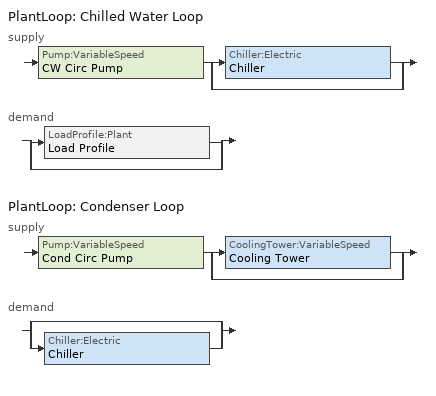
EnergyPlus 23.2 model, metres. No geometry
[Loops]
PlantLoop 'Chilled Water Loop'
 supply: Pump:VariableSpeed 'CW Circ Pump' > split
  | Chiller:Electric 'Chiller'
  | bypass
 demand: split
  | LoadProfile:Plant 'Load Profile'
  | bypass
PlantLoop 'Condenser Loop'
 supply: Pump:VariableSpeed 'Cond Circ Pump' > split
  | CoolingTower:VariableSpeed 'Cooling Tower'
  | bypass
 demand: split
  | bypass
  | Chiller:Electric 'Chiller'
[Building]
Plant Load Profile Example: Loads convergence tolerance value=0.04; Maximum number of warmup days=25; Minimum number of warmup days=6; North axis=0; Solar distribution=FullInteriorAndExterior; Temperature convergence tolerance value=0.04; Terrain=Suburbs
[Site:Location]
CHICAGO_IL_USA_WMO_725300: Elevation=190; Latitude=42; Longitude=-87.88; Time zone=-6
[SizingPeriod:DesignDay] Barometric pressure=99063; Day of month=21; Daylight saving time indicator=No; Humidity condition type=WetBulb; Rain indicator=No; Snow indicator=No; Solar model indicator=ASHRAEClearSky
Name | Daily dry bulb temperature range | Day type | Maximum dry bulb temperature | Month | Sky clearness | Wetbulb or dewpoint at maximum dry bulb | Wind direction | Wind speed
CHICAGO Ann Clg 1% Condns DB=>MWB | 10.7 | SummerDesignDay | 31.5 | 7 | 1 | 23 | 230 | 5.3
CHICAGO Ann Htg 99% Condns DB | 0 | WinterDesignDay | -17.3 | 1 | 0 | -17.3 | 270 | 4.9
[Chiller:Electric]
Chiller: Chilled water outlet temperature lower limit=5; Chiller flow mode=NotModulated; Condenser type=WaterCooled; Design chilled water flow rate=0.01; Design chilled water outlet temperature=6.667; Design condenser fluid flow rate=0.01; Design condenser inlet temperature=29.44; Maximum part load ratio=1; Minimum part load ratio=0.15; Nominal capacity=200000; Nominal cop=2.75; Optimum part load ratio=0.65; Temperature rise coefficient=2.682759; Coefficient 1 of capacity ratio curve=0.944836; Coefficient 1 of full load ratio curve=0.03303; Coefficient 1 of power ratio curve=1.907846; Coefficient 2 of capacity ratio curve=-0.0570088; Coefficient 2 of full load ratio curve=0.6852; Coefficient 2 of power ratio curve=-1.20499; Coefficient 3 of capacity ratio curve=-0.00185486; Coefficient 3 of full load ratio curve=0.2818; Coefficient 3 of power ratio curve=0.263462
[CoolingTower:VariableSpeed]
Cooling Tower: Basin heater capacity=450; Basin heater setpoint temperature=4.5; Blowdown calculation mode=ConcentrationRatio; Blowdown concentration ratio=4; Design air flow rate=Autosize; Design fan power=Autosize; Design water flow rate=Autosize; Drift loss percent=0.05; Evaporation loss mode=SaturatedExit; Fan power ratio function of air flow rate ratio curve=CoolingTowerFanRatioCurve; Fraction of tower capacity in free convection regime=0.125; Minimum air flow rate ratio=0.2; Model coefficient=YorkCalc Default Tower Model; Model type=YorkCalcUserDefined
[CoolingTowerPerformance:YorkCalc]
YorkCalc Default Tower Model: Maximum approach temperature=40; Maximum inlet air wet bulb temperature=26.6667; Maximum liquid to gas ratio=8; Maximum range temperature=22.2222; Maximum water flow rate ratio=4; Minimum approach temperature=1.1111; Minimum inlet air wet bulb temperature=-34.4; Minimum range temperature=1.1111; Minimum water flow rate ratio=0.5; Coefficient 1=-0.359741; Coefficient 2=-0.0550536; Coefficient 3=0.00238504; Coefficient 4=0.173927; Coefficient 5=-0.0248474; Coefficient 6=0.000484302; Coefficient 7=-0.00558985; Coefficient 8=0.000577008; Coefficient 9=-1.34243e-05; Coefficient 10=2.84766; Coefficient 11=-0.121765; Coefficient 12=0.00145992; Coefficient 13=1.68043; Coefficient 14=-0.0166921; Coefficient 15=-0.000719053; Coefficient 16=-0.0254852; Coefficient 17=4.87492e-05; Coefficient 18=2.71923e-05; Coefficient 19=-0.0653766; Coefficient 20=-0.00227817; Coefficient 21=0.000250025; Coefficient 22=-0.0910565; Coefficient 23=0.00318176; Coefficient 24=3.86218e-05; Coefficient 25=-0.00342854; Coefficient 26=8.5659e-06; Coefficient 27=-1.51682e-06
[LoadProfile:Plant]
Load Profile: Flow rate fraction schedule=Load Profile Flow Frac Schedule; Load schedule=Load Profile Load Schedule; Peak flow rate=1; Plant loop fluid type=Water
[PlantEquipmentList]
Chiller Plant: Chiller, Chiller:Electric
Tower Plant: Cooling Tower, CoolingTower:VariableSpeed
[PlantEquipmentOperation:CoolingLoad] Load range 1 lower limit=0; Load range 1 upper limit=1000000000
Name | Range 1 equipment list
CW Loop Cooling Load | Chiller Plant
Tower Load | Tower Plant
[PlantEquipmentOperationSchemes]
Name | Control scheme 1 | Control scheme 1 schedule
CW Loop Operation | CW Loop Cooling Load | Chiller AlwaysOnSchedule
Tower Loop Operation | Tower Load | Tower AlwaysOnSchedule
[PlantLoop] Fluid type=Water; Load distribution scheme=Optimal; Maximum loop temperature=100; Minimum loop flow rate=0; Minimum loop temperature=3; Plant loop volume=Autocalculate
Name | Maximum loop flow rate | Plant equipment operation scheme
Chilled Water Loop | 0.001 | CW Loop Operation
Condenser Loop | 1 | Tower Loop Operation
[Pump:VariableSpeed] Design minimum flow rate=0; Fraction of motor inefficiencies to fluid stream=0; Pump control type=Intermittent; Coefficient 1 of the part load performance curve=0; Coefficient 2 of the part load performance curve=1; Coefficient 3 of the part load performance curve=0; Coefficient 4 of the part load performance curve=0
Name | Design maximum flow rate | Design power consumption | Design pump head | Motor efficiency
CW Circ Pump | 0.005 | 1000 | 160000 | 0.87
Cond Circ Pump | Autosize | Autosize | 140000 | 0.9
[SetpointManager:FollowOutdoorAirTemperature]
CondenserControl SetpointManager: Control variable=Temperature; Maximum setpoint temperature=80; Minimum setpoint temperature=10; Offset temperature difference=0; Reference temperature type=OutdoorAirWetBulb; Setpoint node or nodelist=Condenser Supply Outlet Node
[SetpointManager:Scheduled]
Chilled Water Loop Setpoint Manager: Control variable=Temperature; Schedule=CW Loop Temp Schedule; Setpoint node or nodelist=CW Supply Outlet Node
[Sizing:Plant]
Condenser Loop: Design loop exit temperature=20; Loop design temperature difference=5; Loop type=Condenser
[Curve:Cubic]
CoolingTowerFanRatioCurve: Maximum value of x=1; Minimum value of x=0.15; Coefficient1 constant=-0.00931516; Coefficient2 x=0.0512334; Coefficient3 x 2=-0.0838365; Coefficient4 x 3=1.04192
[Schedule:Compact]
CW Loop Temp Schedule: THROUGH: 12/31, FOR: AllDays, UNTIL: 24:00, 7
Chiller AlwaysOnSchedule; Load Profile Flow Frac Schedule; Tower AlwaysOnSchedule: THROUGH: 12/31, FOR: AllDays, UNTIL: 24:00, 1
Load Profile Load Schedule: Through: 04/30, For: AllDays, Until: 01:00, -21653, Until: 02:00, -18598.1, Until: 03:00, -16177.6, Until: 04:00, -15197.6, Until: 05:00, -16624.8, Until: 06:00, -31699.6, Until: 07:00, -44452.5, Until: 08:00, -38124.2, Until: 09:00, -47241.9, Until: 10:00, -43946.3, Until: 11:00, -46386.2, Until: 12:00, -48550.1, Until: 13:00, -51507.5, Until: 14:00, -52831.7, Until: 15:00, -52675.3, Until: 16:00, -49358.5, Until: 17:00, -47538.4, Until: 18:00, -48931.4, Until: 19:00, -51601.1, Until: 20:00, -56680.2, Until: 21:00, -56703.6, Until: 22:00, -43910, Until: 23:00, -31856.9, Until: 24:00, -26217.4, Through: 09/30, For: AllDays, Until: 01:00, -37815.7, Until: 02:00, -34222.9, Until: 03:00, -31791.6, Until: 04:00, -30085.1, Until: 05:00, -31018.8, Until: 06:00, -47315.1, Until: 07:00, -60809, Until: 08:00, -58353.3, Until: 09:00, -73057.3, Until: 10:00, -73595, Until: 11:00, -75811.4, Until: 12:00, -79872, Until: 13:00, -83892.9, Until: 14:00, -86869.4, Until: 15:00, -89138.5, Until: 16:00, -86283, Until: 17:00, -83215, Until: 18:00, -82178.1, Until: 19:00, -85325.9, Until: 20:00, -86953.8, Until: 21:00, -85795.7, Until: 22:00, -70176.8, Until: 23:00, -55495.8, Until: 24:00, -47851.9, Through: 12/31, For: AllDays, Until: 01:00, -22352.4, Until: 02:00, -19202, Until: 03:00, -17113.8, Until: 04:00, -15593.6, Until: 05:00, -15482.3, Until: 06:00, -20749.4, Until: 07:00, -32414, Until: 08:00, -53607.3, Until: 09:00, -56220.1, Until: 10:00, -48395.8, Until: 11:00, -44829.8, Until: 12:00, -46547.6, Until: 13:00, -51398.3, Until: 14:00, -53608.5, Until: 15:00, -53486.9, Until: 16:00, -48168.9, Until: 17:00, -43408.5, Until: 18:00, -48978.5, Until: 19:00, -53400.4, Until: 20:00, -57996.8, Until: 21:00, -56053.2, Until: 22:00, -43900.3, Until: 23:00, -32686.5, Until: 24:00, -27795
